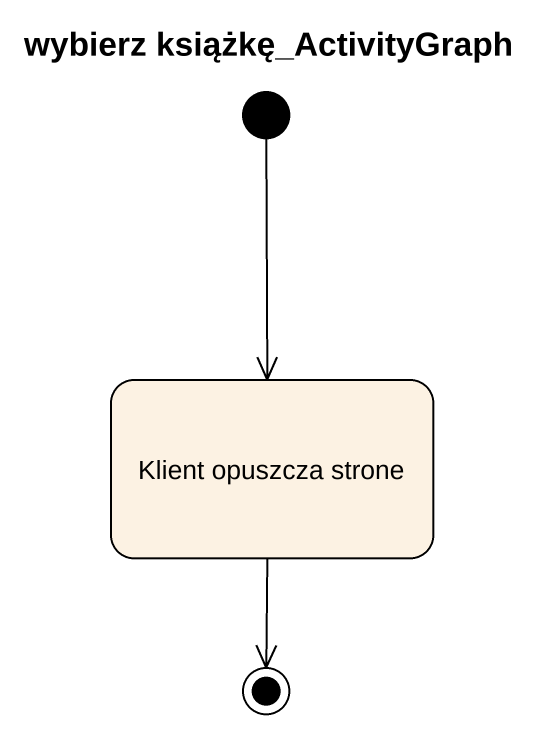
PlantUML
@startuml
title wybierz książkę_ActivityGraph
hide empty description
state "Klient opuszcza strone" as Klient_opuszcza_strone
[*] --> Klient_opuszcza_strone
Klient_opuszcza_strone --> [*]
@enduml
